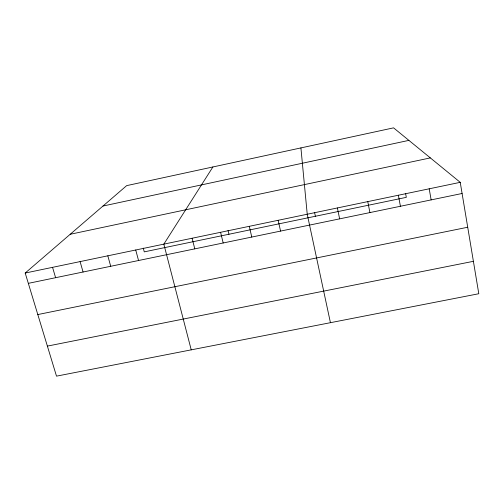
<?xml version="1.0" encoding="UTF-8"?>
<svg xmlns="http://www.w3.org/2000/svg" width="504" height="504" viewBox="0 0 504 504"><rect width="100%" height="100%" fill="white"/><g stroke="black" fill="none" stroke-linecap="round" stroke-linejoin="round"><path stroke-width="0.76" d="M212.89 166.969L163.832 244.138L191.23 349.858M25.2 273.042L126.674 185.629L393.567 127.852L460.234 182.335L478.8 293.731L56.505 376.148L25.2 273.042L460.234 182.335M102.986 206.035L408.889 140.377M70.195 234.284L430.34 157.903M28.331 283.349L462.092 193.486M37.806 314.565L467.718 227.241M47.389 346.109L473.401 261.318M52.555 267.341L55.61 277.698M80.092 261.595L83.072 272.009M107.818 255.818L110.716 266.276M135.727 249.997L138.55 260.511M143.275 248.126L144.27 251.868L406.312 197.347L405.619 193.567M192.118 238.241L194.777 248.863M220.601 232.3L223.178 242.978M228.047 230.448L228.955 234.247M249.285 226.321L251.773 237.056M278.158 220.298L280.564 231.09M330.435 322.686L307.232 214.238L300.913 147.911M314.597 212.549L315.384 216.266M337.396 207.95L339.627 218.856M367.775 201.613L369.917 212.581M398.374 195.231L400.422 206.262M429.194 188.805L431.147 199.893"/></g></svg>
